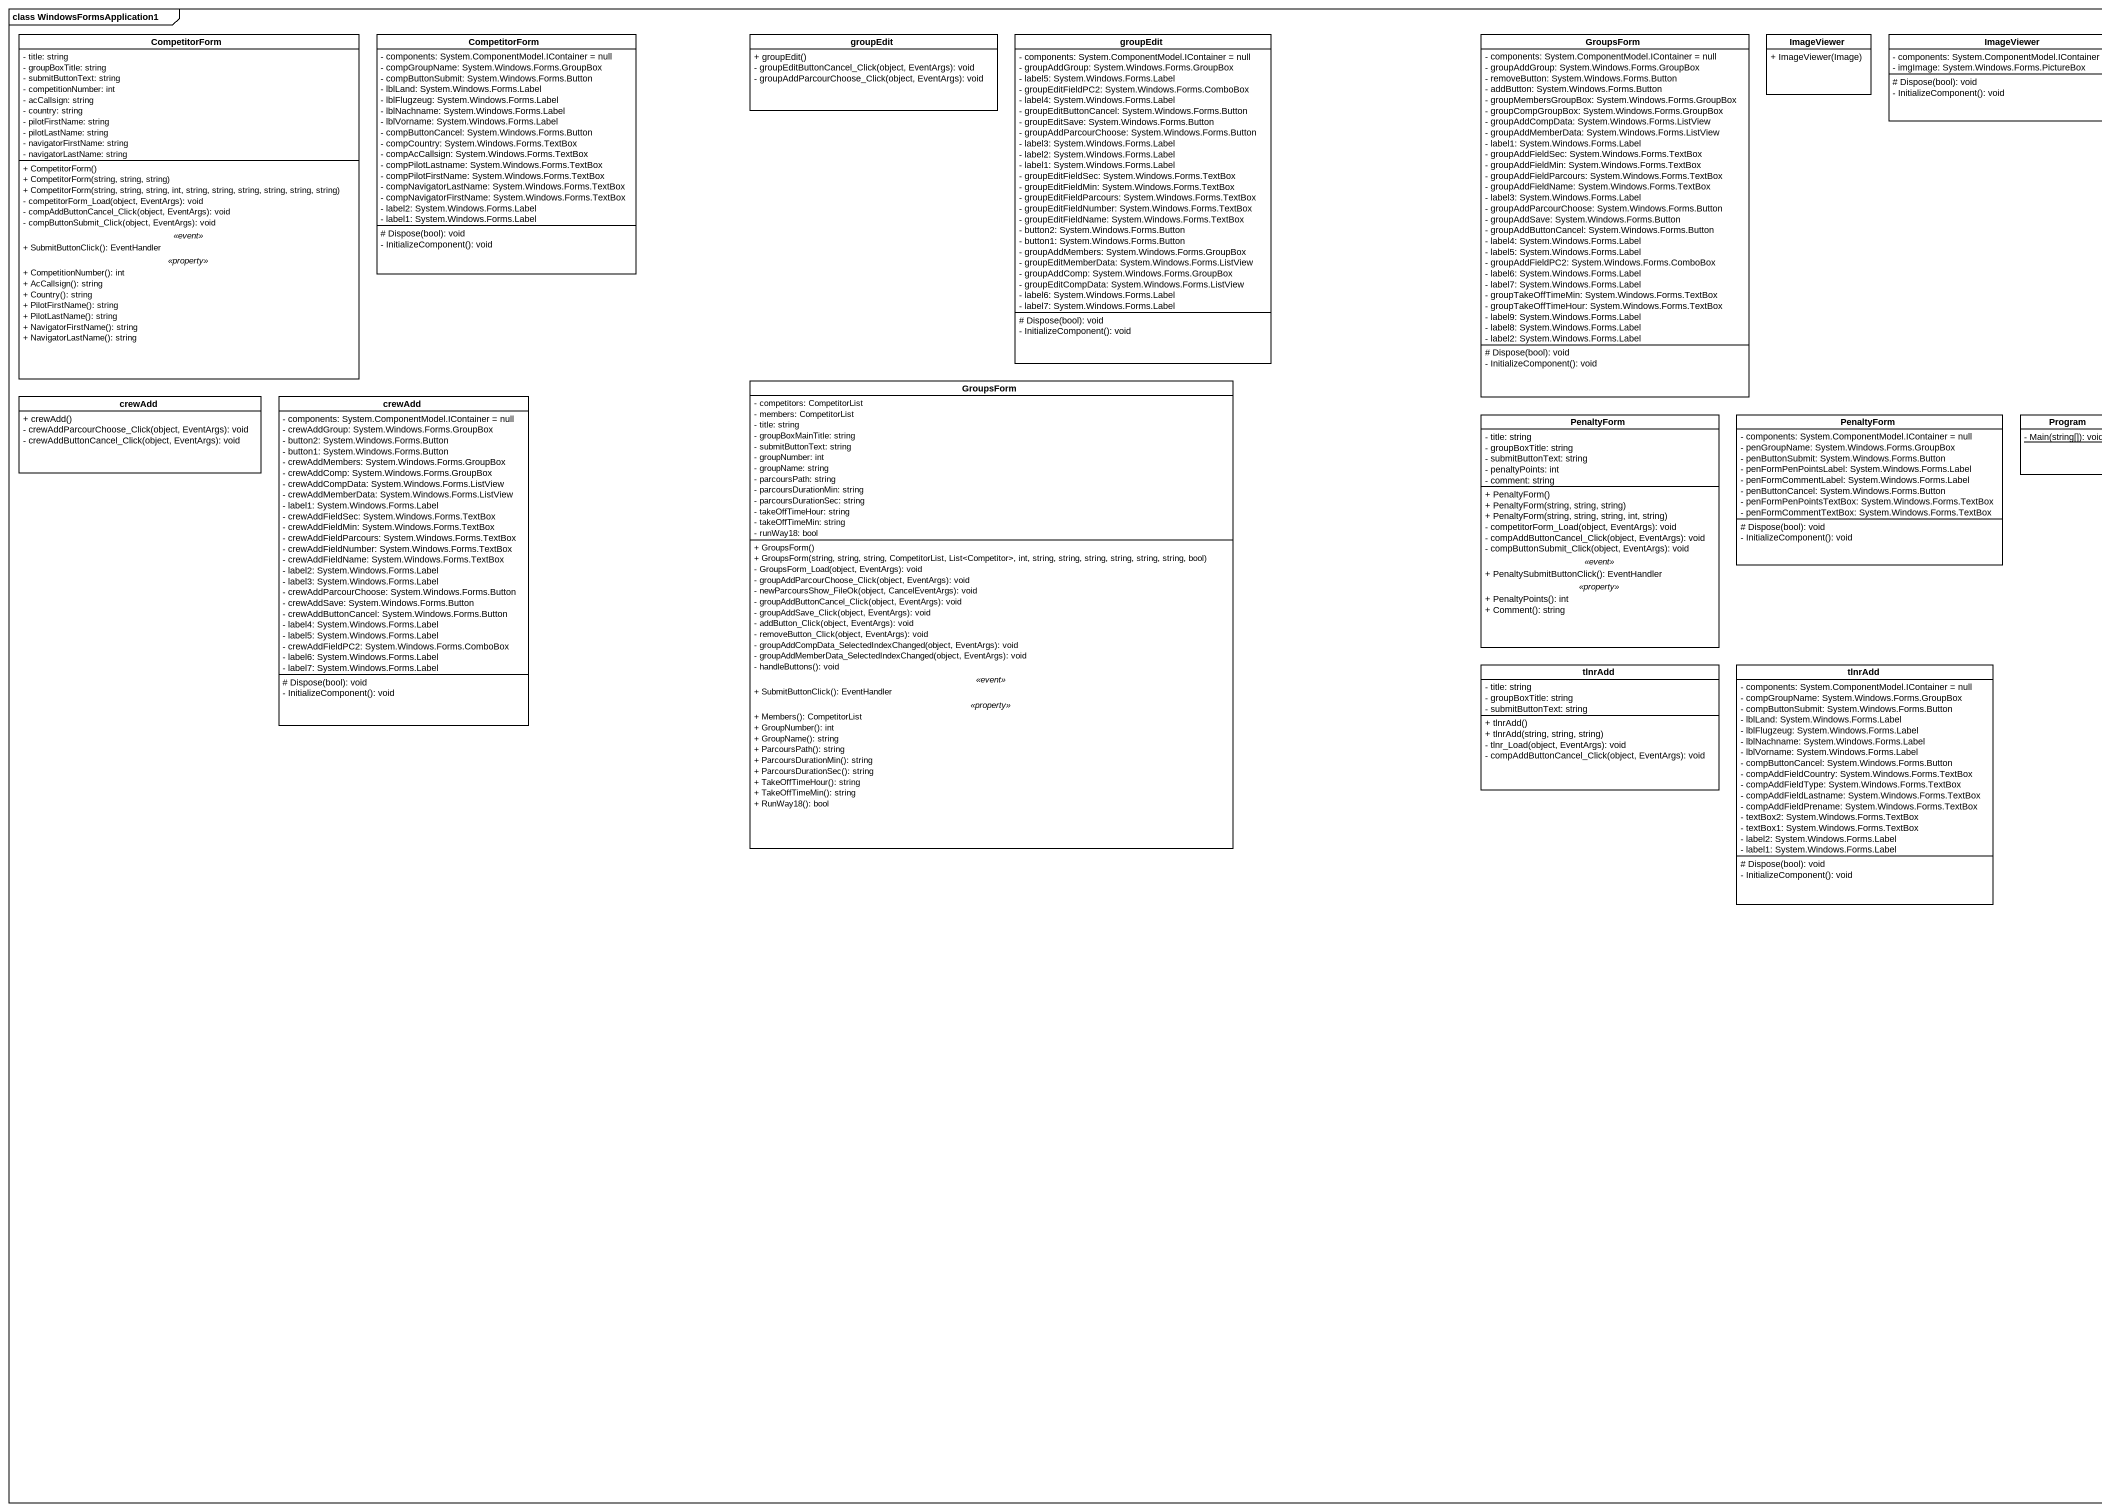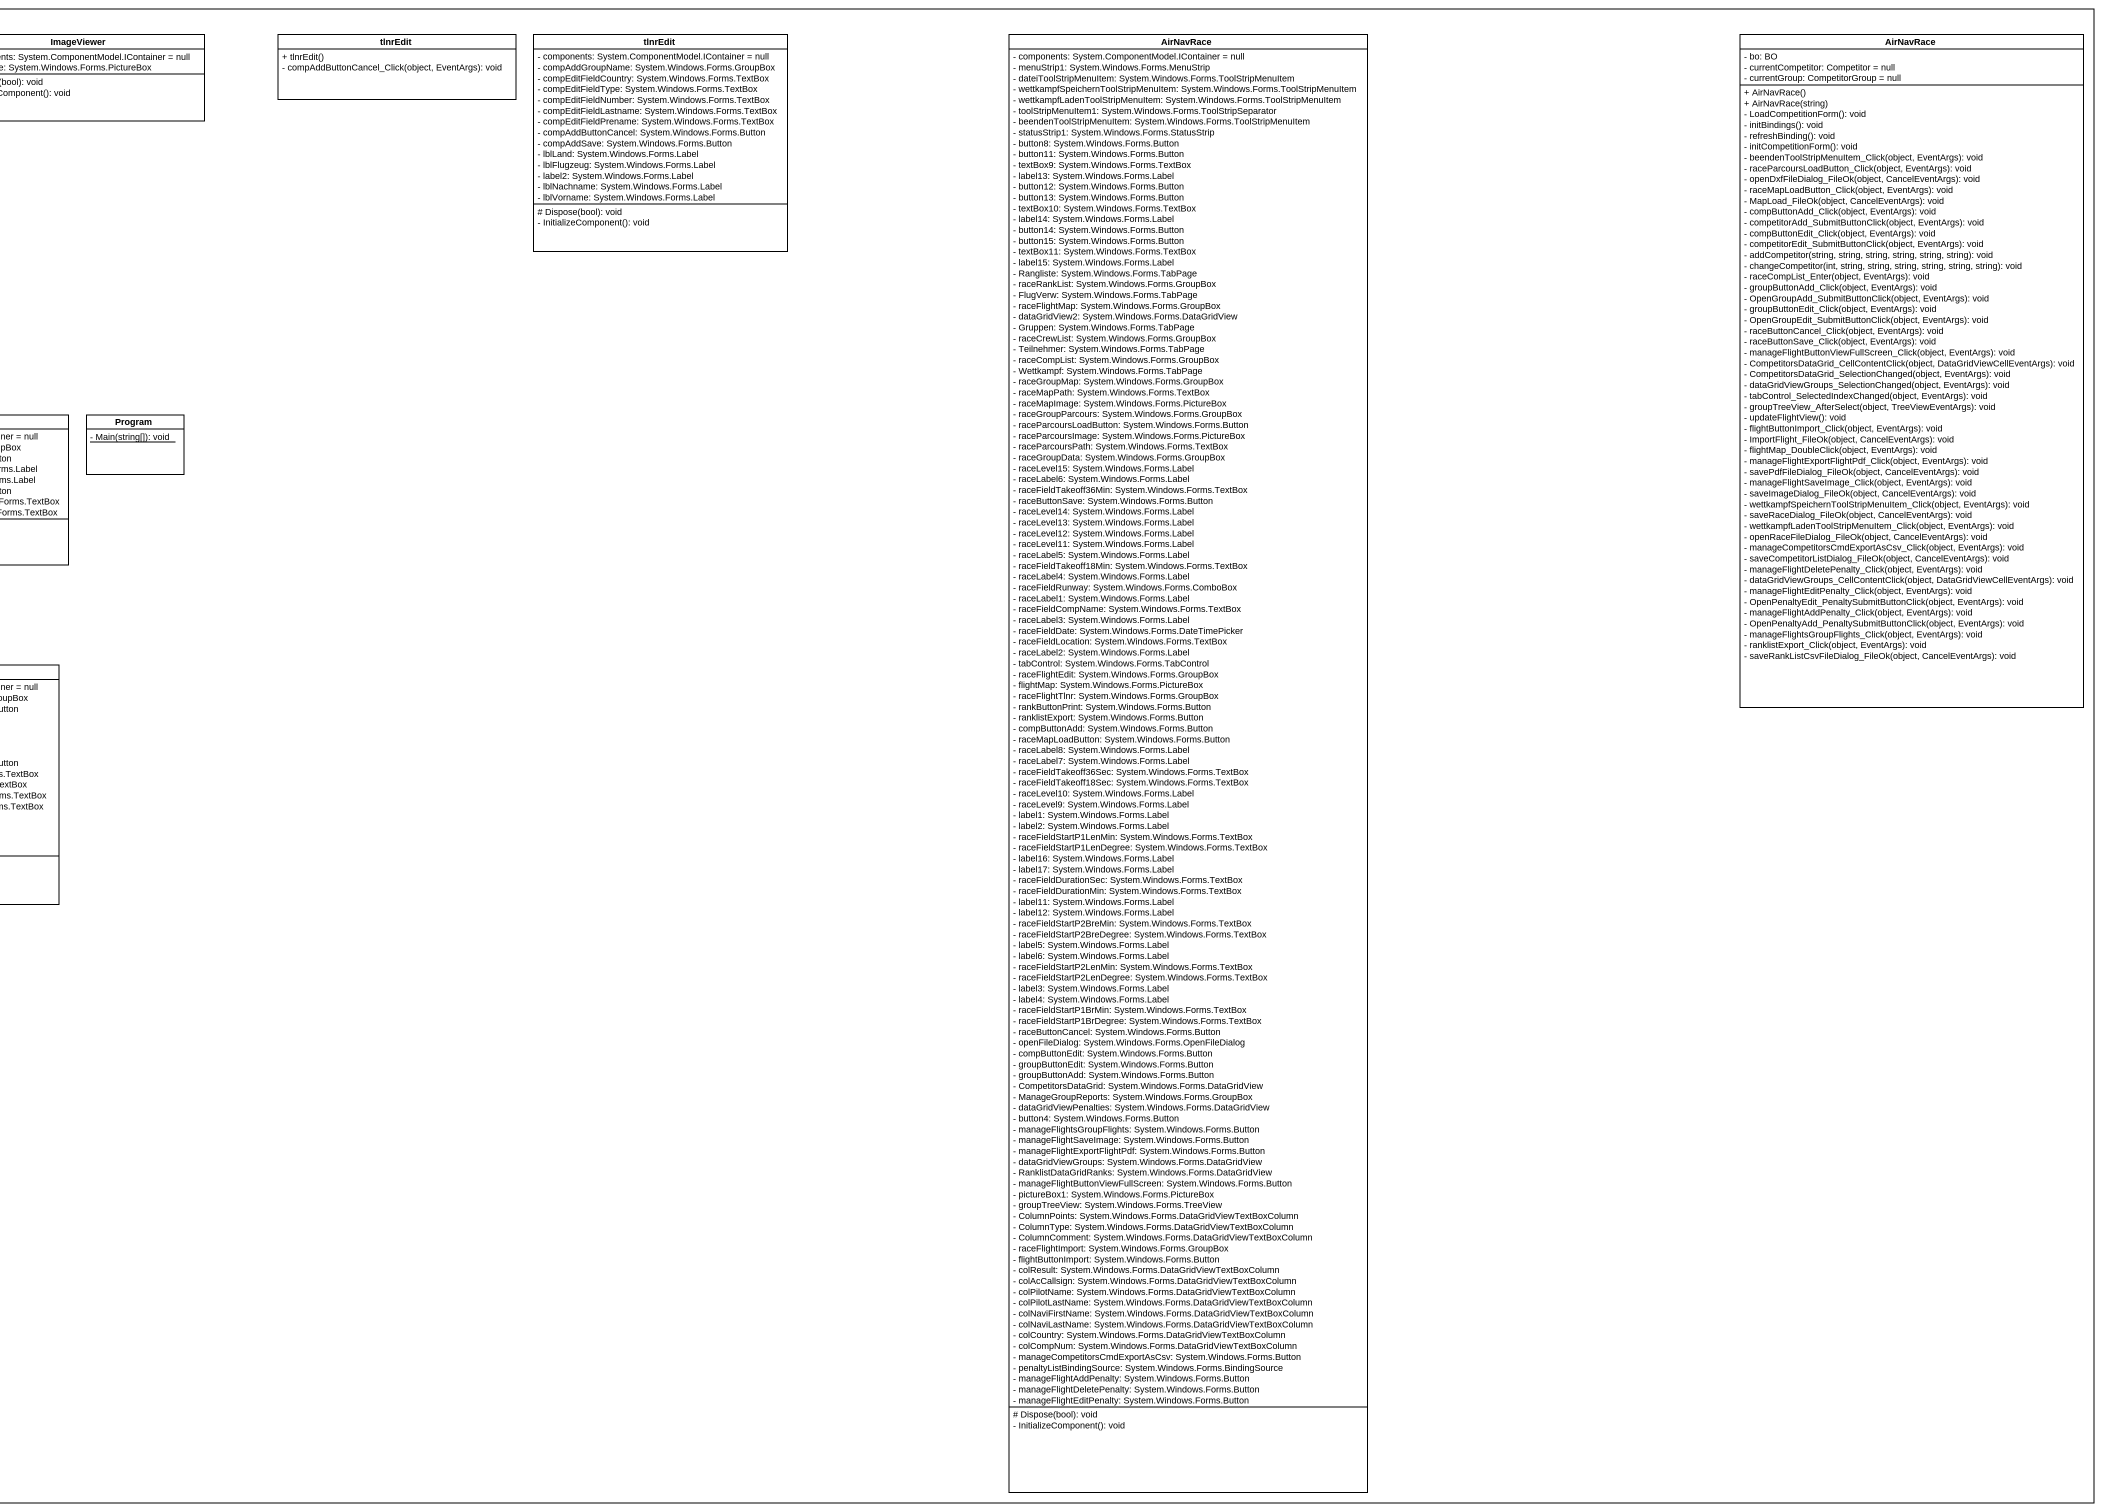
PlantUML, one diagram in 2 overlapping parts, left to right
@startuml
mainframe class WindowsFormsApplication1
hide circle
hide empty members
skinparam classAttributeIconSize 0
class CompetitorForm {
  - title: string
  - groupBoxTitle: string
  - submitButtonText: string
  - competitionNumber: int
  - acCallsign: string
  - country: string
  - pilotFirstName: string
  - pilotLastName: string
  - navigatorFirstName: string
  - navigatorLastName: string
  --
  + CompetitorForm()
  + CompetitorForm(string, string, string)
  + CompetitorForm(string, string, string, int, string, string, string, string, string, string)
  - competitorForm_Load(object, EventArgs): void
  - compAddButtonCancel_Click(object, EventArgs): void
  - compButtonSubmit_Click(object, EventArgs): void
  .. <<event>> ..
  + SubmitButtonClick(): EventHandler
  .. <<property>> ..
  + CompetitionNumber(): int
  + AcCallsign(): string
  + Country(): string
  + PilotFirstName(): string
  + PilotLastName(): string
  + NavigatorFirstName(): string
  + NavigatorLastName(): string
}
class "CompetitorForm" as CompetitorForm_2 {
  - components: System.ComponentModel.IContainer = null
  - compGroupName: System.Windows.Forms.GroupBox
  - compButtonSubmit: System.Windows.Forms.Button
  - lblLand: System.Windows.Forms.Label
  - lblFlugzeug: System.Windows.Forms.Label
  - lblNachname: System.Windows.Forms.Label
  - lblVorname: System.Windows.Forms.Label
  - compButtonCancel: System.Windows.Forms.Button
  - compCountry: System.Windows.Forms.TextBox
  - compAcCallsign: System.Windows.Forms.TextBox
  - compPilotLastname: System.Windows.Forms.TextBox
  - compPilotFirstName: System.Windows.Forms.TextBox
  - compNavigatorLastName: System.Windows.Forms.TextBox
  - compNavigatorFirstName: System.Windows.Forms.TextBox
  - label2: System.Windows.Forms.Label
  - label1: System.Windows.Forms.Label
  # Dispose(bool): void
  - InitializeComponent(): void
}
class groupEdit {
  + groupEdit()
  - groupEditButtonCancel_Click(object, EventArgs): void
  - groupAddParcourChoose_Click(object, EventArgs): void
}
class "groupEdit" as groupEdit_2 {
  - components: System.ComponentModel.IContainer = null
  - groupAddGroup: System.Windows.Forms.GroupBox
  - label5: System.Windows.Forms.Label
  - groupEditFieldPC2: System.Windows.Forms.ComboBox
  - label4: System.Windows.Forms.Label
  - groupEditButtonCancel: System.Windows.Forms.Button
  - groupEditSave: System.Windows.Forms.Button
  - groupAddParcourChoose: System.Windows.Forms.Button
  - label3: System.Windows.Forms.Label
  - label2: System.Windows.Forms.Label
  - label1: System.Windows.Forms.Label
  - groupEditFieldSec: System.Windows.Forms.TextBox
  - groupEditFieldMin: System.Windows.Forms.TextBox
  - groupEditFieldParcours: System.Windows.Forms.TextBox
  - groupEditFieldNumber: System.Windows.Forms.TextBox
  - groupEditFieldName: System.Windows.Forms.TextBox
  - button2: System.Windows.Forms.Button
  - button1: System.Windows.Forms.Button
  - groupAddMembers: System.Windows.Forms.GroupBox
  - groupEditMemberData: System.Windows.Forms.ListView
  - groupAddComp: System.Windows.Forms.GroupBox
  - groupEditCompData: System.Windows.Forms.ListView
  - label6: System.Windows.Forms.Label
  - label7: System.Windows.Forms.Label
  # Dispose(bool): void
  - InitializeComponent(): void
}
class GroupsForm {
  - components: System.ComponentModel.IContainer = null
  - groupAddGroup: System.Windows.Forms.GroupBox
  - removeButton: System.Windows.Forms.Button
  - addButton: System.Windows.Forms.Button
  - groupMembersGroupBox: System.Windows.Forms.GroupBox
  - groupCompGroupBox: System.Windows.Forms.GroupBox
  - groupAddCompData: System.Windows.Forms.ListView
  - groupAddMemberData: System.Windows.Forms.ListView
  - label1: System.Windows.Forms.Label
  - groupAddFieldSec: System.Windows.Forms.TextBox
  - groupAddFieldMin: System.Windows.Forms.TextBox
  - groupAddFieldParcours: System.Windows.Forms.TextBox
  - groupAddFieldName: System.Windows.Forms.TextBox
  - label3: System.Windows.Forms.Label
  - groupAddParcourChoose: System.Windows.Forms.Button
  - groupAddSave: System.Windows.Forms.Button
  - groupAddButtonCancel: System.Windows.Forms.Button
  - label4: System.Windows.Forms.Label
  - label5: System.Windows.Forms.Label
  - groupAddFieldPC2: System.Windows.Forms.ComboBox
  - label6: System.Windows.Forms.Label
  - label7: System.Windows.Forms.Label
  - groupTakeOffTimeMin: System.Windows.Forms.TextBox
  - groupTakeOffTimeHour: System.Windows.Forms.TextBox
  - label9: System.Windows.Forms.Label
  - label8: System.Windows.Forms.Label
  - label2: System.Windows.Forms.Label
  # Dispose(bool): void
  - InitializeComponent(): void
}
class ImageViewer {
  + ImageViewer(Image)
}
class "ImageViewer" as ImageViewer_2 {
  - components: System.ComponentModel.IContainer = null
  - imgImage: System.Windows.Forms.PictureBox
  # Dispose(bool): void
  - InitializeComponent(): void
}
class tlnrEdit {
  + tlnrEdit()
  - compAddButtonCancel_Click(object, EventArgs): void
}
class "tlnrEdit" as tlnrEdit_2 {
  - components: System.ComponentModel.IContainer = null
  - compAddGroupName: System.Windows.Forms.GroupBox
  - compEditFieldCountry: System.Windows.Forms.TextBox
  - compEditFieldType: System.Windows.Forms.TextBox
  - compEditFieldNumber: System.Windows.Forms.TextBox
  - compEditFieldLastname: System.Windows.Forms.TextBox
  - compEditFieldPrename: System.Windows.Forms.TextBox
  - compAddButtonCancel: System.Windows.Forms.Button
  - compAddSave: System.Windows.Forms.Button
  - lblLand: System.Windows.Forms.Label
  - lblFlugzeug: System.Windows.Forms.Label
  - label2: System.Windows.Forms.Label
  - lblNachname: System.Windows.Forms.Label
  - lblVorname: System.Windows.Forms.Label
  # Dispose(bool): void
  - InitializeComponent(): void
}
class AirNavRace {
  - components: System.ComponentModel.IContainer = null
  - menuStrip1: System.Windows.Forms.MenuStrip
  - dateiToolStripMenuItem: System.Windows.Forms.ToolStripMenuItem
  - wettkampfSpeichernToolStripMenuItem: System.Windows.Forms.ToolStripMenuItem
  - wettkampfLadenToolStripMenuItem: System.Windows.Forms.ToolStripMenuItem
  - toolStripMenuItem1: System.Windows.Forms.ToolStripSeparator
  - beendenToolStripMenuItem: System.Windows.Forms.ToolStripMenuItem
  - statusStrip1: System.Windows.Forms.StatusStrip
  - button8: System.Windows.Forms.Button
  - button11: System.Windows.Forms.Button
  - textBox9: System.Windows.Forms.TextBox
  - label13: System.Windows.Forms.Label
  - button12: System.Windows.Forms.Button
  - button13: System.Windows.Forms.Button
  - textBox10: System.Windows.Forms.TextBox
  - label14: System.Windows.Forms.Label
  - button14: System.Windows.Forms.Button
  - button15: System.Windows.Forms.Button
  - textBox11: System.Windows.Forms.TextBox
  - label15: System.Windows.Forms.Label
  - Rangliste: System.Windows.Forms.TabPage
  - raceRankList: System.Windows.Forms.GroupBox
  - FlugVerw: System.Windows.Forms.TabPage
  - raceFlightMap: System.Windows.Forms.GroupBox
  - dataGridView2: System.Windows.Forms.DataGridView
  - Gruppen: System.Windows.Forms.TabPage
  - raceCrewList: System.Windows.Forms.GroupBox
  - Teilnehmer: System.Windows.Forms.TabPage
  - raceCompList: System.Windows.Forms.GroupBox
  - Wettkampf: System.Windows.Forms.TabPage
  - raceGroupMap: System.Windows.Forms.GroupBox
  - raceMapPath: System.Windows.Forms.TextBox
  - raceMapImage: System.Windows.Forms.PictureBox
  - raceGroupParcours: System.Windows.Forms.GroupBox
  - raceParcoursLoadButton: System.Windows.Forms.Button
  - raceParcoursImage: System.Windows.Forms.PictureBox
  - raceParcoursPath: System.Windows.Forms.TextBox
  - raceGroupData: System.Windows.Forms.GroupBox
  - raceLevel15: System.Windows.Forms.Label
  - raceLabel6: System.Windows.Forms.Label
  - raceFieldTakeoff36Min: System.Windows.Forms.TextBox
  - raceButtonSave: System.Windows.Forms.Button
  - raceLevel14: System.Windows.Forms.Label
  - raceLevel13: System.Windows.Forms.Label
  - raceLevel12: System.Windows.Forms.Label
  - raceLevel11: System.Windows.Forms.Label
  - raceLabel5: System.Windows.Forms.Label
  - raceFieldTakeoff18Min: System.Windows.Forms.TextBox
  - raceLabel4: System.Windows.Forms.Label
  - raceFieldRunway: System.Windows.Forms.ComboBox
  - raceLabel1: System.Windows.Forms.Label
  - raceFieldCompName: System.Windows.Forms.TextBox
  - raceLabel3: System.Windows.Forms.Label
  - raceFieldDate: System.Windows.Forms.DateTimePicker
  - raceFieldLocation: System.Windows.Forms.TextBox
  - raceLabel2: System.Windows.Forms.Label
  - tabControl: System.Windows.Forms.TabControl
  - raceFlightEdit: System.Windows.Forms.GroupBox
  - flightMap: System.Windows.Forms.PictureBox
  - raceFlightTlnr: System.Windows.Forms.GroupBox
  - rankButtonPrint: System.Windows.Forms.Button
  - ranklistExport: System.Windows.Forms.Button
  - compButtonAdd: System.Windows.Forms.Button
  - raceMapLoadButton: System.Windows.Forms.Button
  - raceLabel8: System.Windows.Forms.Label
  - raceLabel7: System.Windows.Forms.Label
  - raceFieldTakeoff36Sec: System.Windows.Forms.TextBox
  - raceFieldTakeoff18Sec: System.Windows.Forms.TextBox
  - raceLevel10: System.Windows.Forms.Label
  - raceLevel9: System.Windows.Forms.Label
  - label1: System.Windows.Forms.Label
  - label2: System.Windows.Forms.Label
  - raceFieldStartP1LenMin: System.Windows.Forms.TextBox
  - raceFieldStartP1LenDegree: System.Windows.Forms.TextBox
  - label16: System.Windows.Forms.Label
  - label17: System.Windows.Forms.Label
  - raceFieldDurationSec: System.Windows.Forms.TextBox
  - raceFieldDurationMin: System.Windows.Forms.TextBox
  - label11: System.Windows.Forms.Label
  - label12: System.Windows.Forms.Label
  - raceFieldStartP2BreMin: System.Windows.Forms.TextBox
  - raceFieldStartP2BreDegree: System.Windows.Forms.TextBox
  - label5: System.Windows.Forms.Label
  - label6: System.Windows.Forms.Label
  - raceFieldStartP2LenMin: System.Windows.Forms.TextBox
  - raceFieldStartP2LenDegree: System.Windows.Forms.TextBox
  - label3: System.Windows.Forms.Label
  - label4: System.Windows.Forms.Label
  - raceFieldStartP1BrMin: System.Windows.Forms.TextBox
  - raceFieldStartP1BrDegree: System.Windows.Forms.TextBox
  - raceButtonCancel: System.Windows.Forms.Button
  - openFileDialog: System.Windows.Forms.OpenFileDialog
  - compButtonEdit: System.Windows.Forms.Button
  - groupButtonEdit: System.Windows.Forms.Button
  - groupButtonAdd: System.Windows.Forms.Button
  - CompetitorsDataGrid: System.Windows.Forms.DataGridView
  - ManageGroupReports: System.Windows.Forms.GroupBox
  - dataGridViewPenalties: System.Windows.Forms.DataGridView
  - button4: System.Windows.Forms.Button
  - manageFlightsGroupFlights: System.Windows.Forms.Button
  - manageFlightSaveImage: System.Windows.Forms.Button
  - manageFlightExportFlightPdf: System.Windows.Forms.Button
  - dataGridViewGroups: System.Windows.Forms.DataGridView
  - RanklistDataGridRanks: System.Windows.Forms.DataGridView
  - manageFlightButtonViewFullScreen: System.Windows.Forms.Button
  - pictureBox1: System.Windows.Forms.PictureBox
  - groupTreeView: System.Windows.Forms.TreeView
  - ColumnPoints: System.Windows.Forms.DataGridViewTextBoxColumn
  - ColumnType: System.Windows.Forms.DataGridViewTextBoxColumn
  - ColumnComment: System.Windows.Forms.DataGridViewTextBoxColumn
  - raceFlightImport: System.Windows.Forms.GroupBox
  - flightButtonImport: System.Windows.Forms.Button
  - colResult: System.Windows.Forms.DataGridViewTextBoxColumn
  - colAcCallsign: System.Windows.Forms.DataGridViewTextBoxColumn
  - colPilotName: System.Windows.Forms.DataGridViewTextBoxColumn
  - colPilotLastName: System.Windows.Forms.DataGridViewTextBoxColumn
  - colNaviFirstName: System.Windows.Forms.DataGridViewTextBoxColumn
  - colNaviLastName: System.Windows.Forms.DataGridViewTextBoxColumn
  - colCountry: System.Windows.Forms.DataGridViewTextBoxColumn
  - colCompNum: System.Windows.Forms.DataGridViewTextBoxColumn
  - manageCompetitorsCmdExportAsCsv: System.Windows.Forms.Button
  - penaltyListBindingSource: System.Windows.Forms.BindingSource
  - manageFlightAddPenalty: System.Windows.Forms.Button
  - manageFlightDeletePenalty: System.Windows.Forms.Button
  - manageFlightEditPenalty: System.Windows.Forms.Button
  # Dispose(bool): void
  - InitializeComponent(): void
}
class "AirNavRace" as AirNavRace_2 {
  - bo: BO
  - currentCompetitor: Competitor = null
  - currentGroup: CompetitorGroup = null
  + AirNavRace()
  + AirNavRace(string)
  - LoadCompetitionForm(): void
  - initBindings(): void
  - refreshBinding(): void
  - initCompetitionForm(): void
  - beendenToolStripMenuItem_Click(object, EventArgs): void
  - raceParcoursLoadButton_Click(object, EventArgs): void
  - openDxfFileDialog_FileOk(object, CancelEventArgs): void
  - raceMapLoadButton_Click(object, EventArgs): void
  - MapLoad_FileOk(object, CancelEventArgs): void
  - compButtonAdd_Click(object, EventArgs): void
  - competitorAdd_SubmitButtonClick(object, EventArgs): void
  - compButtonEdit_Click(object, EventArgs): void
  - competitorEdit_SubmitButtonClick(object, EventArgs): void
  - addCompetitor(string, string, string, string, string, string): void
  - changeCompetitor(int, string, string, string, string, string, string): void
  - raceCompList_Enter(object, EventArgs): void
  - groupButtonAdd_Click(object, EventArgs): void
  - OpenGroupAdd_SubmitButtonClick(object, EventArgs): void
  - groupButtonEdit_Click(object, EventArgs): void
  - OpenGroupEdit_SubmitButtonClick(object, EventArgs): void
  - raceButtonCancel_Click(object, EventArgs): void
  - raceButtonSave_Click(object, EventArgs): void
  - manageFlightButtonViewFullScreen_Click(object, EventArgs): void
  - CompetitorsDataGrid_CellContentClick(object, DataGridViewCellEventArgs): void
  - CompetitorsDataGrid_SelectionChanged(object, EventArgs): void
  - dataGridViewGroups_SelectionChanged(object, EventArgs): void
  - tabControl_SelectedIndexChanged(object, EventArgs): void
  - groupTreeView_AfterSelect(object, TreeViewEventArgs): void
  - updateFlightView(): void
  - flightButtonImport_Click(object, EventArgs): void
  - ImportFlight_FileOk(object, CancelEventArgs): void
  - flightMap_DoubleClick(object, EventArgs): void
  - manageFlightExportFlightPdf_Click(object, EventArgs): void
  - savePdfFileDialog_FileOk(object, CancelEventArgs): void
  - manageFlightSaveImage_Click(object, EventArgs): void
  - saveImageDialog_FileOk(object, CancelEventArgs): void
  - wettkampfSpeichernToolStripMenuItem_Click(object, EventArgs): void
  - saveRaceDialog_FileOk(object, CancelEventArgs): void
  - wettkampfLadenToolStripMenuItem_Click(object, EventArgs): void
  - openRaceFileDialog_FileOk(object, CancelEventArgs): void
  - manageCompetitorsCmdExportAsCsv_Click(object, EventArgs): void
  - saveCompetitorListDialog_FileOk(object, CancelEventArgs): void
  - manageFlightDeletePenalty_Click(object, EventArgs): void
  - dataGridViewGroups_CellContentClick(object, DataGridViewCellEventArgs): void
  - manageFlightEditPenalty_Click(object, EventArgs): void
  - OpenPenaltyEdit_PenaltySubmitButtonClick(object, EventArgs): void
  - manageFlightAddPenalty_Click(object, EventArgs): void
  - OpenPenaltyAdd_PenaltySubmitButtonClick(object, EventArgs): void
  - manageFlightsGroupFlights_Click(object, EventArgs): void
  - ranklistExport_Click(object, EventArgs): void
  - saveRankListCsvFileDialog_FileOk(object, CancelEventArgs): void
}
class "GroupsForm" as GroupsForm_2 {
  - competitors: CompetitorList
  - members: CompetitorList
  - title: string
  - groupBoxMainTitle: string
  - submitButtonText: string
  - groupNumber: int
  - groupName: string
  - parcoursPath: string
  - parcoursDurationMin: string
  - parcoursDurationSec: string
  - takeOffTimeHour: string
  - takeOffTimeMin: string
  - runWay18: bool
  --
  + GroupsForm()
  + GroupsForm(string, string, string, CompetitorList, List<Competitor>, int, string, string, string, string, string, string, bool)
  - GroupsForm_Load(object, EventArgs): void
  - groupAddParcourChoose_Click(object, EventArgs): void
  - newParcoursShow_FileOk(object, CancelEventArgs): void
  - groupAddButtonCancel_Click(object, EventArgs): void
  - groupAddSave_Click(object, EventArgs): void
  - addButton_Click(object, EventArgs): void
  - removeButton_Click(object, EventArgs): void
  - groupAddCompData_SelectedIndexChanged(object, EventArgs): void
  - groupAddMemberData_SelectedIndexChanged(object, EventArgs): void
  - handleButtons(): void
  .. <<event>> ..
  + SubmitButtonClick(): EventHandler
  .. <<property>> ..
  + Members(): CompetitorList
  + GroupNumber(): int
  + GroupName(): string
  + ParcoursPath(): string
  + ParcoursDurationMin(): string
  + ParcoursDurationSec(): string
  + TakeOffTimeHour(): string
  + TakeOffTimeMin(): string
  + RunWay18(): bool
}
class crewAdd {
  + crewAdd()
  - crewAddParcourChoose_Click(object, EventArgs): void
  - crewAddButtonCancel_Click(object, EventArgs): void
}
class "crewAdd" as crewAdd_2 {
  - components: System.ComponentModel.IContainer = null
  - crewAddGroup: System.Windows.Forms.GroupBox
  - button2: System.Windows.Forms.Button
  - button1: System.Windows.Forms.Button
  - crewAddMembers: System.Windows.Forms.GroupBox
  - crewAddComp: System.Windows.Forms.GroupBox
  - crewAddCompData: System.Windows.Forms.ListView
  - crewAddMemberData: System.Windows.Forms.ListView
  - label1: System.Windows.Forms.Label
  - crewAddFieldSec: System.Windows.Forms.TextBox
  - crewAddFieldMin: System.Windows.Forms.TextBox
  - crewAddFieldParcours: System.Windows.Forms.TextBox
  - crewAddFieldNumber: System.Windows.Forms.TextBox
  - crewAddFieldName: System.Windows.Forms.TextBox
  - label2: System.Windows.Forms.Label
  - label3: System.Windows.Forms.Label
  - crewAddParcourChoose: System.Windows.Forms.Button
  - crewAddSave: System.Windows.Forms.Button
  - crewAddButtonCancel: System.Windows.Forms.Button
  - label4: System.Windows.Forms.Label
  - label5: System.Windows.Forms.Label
  - crewAddFieldPC2: System.Windows.Forms.ComboBox
  - label6: System.Windows.Forms.Label
  - label7: System.Windows.Forms.Label
  # Dispose(bool): void
  - InitializeComponent(): void
}
class PenaltyForm {
  - title: string
  - groupBoxTitle: string
  - submitButtonText: string
  - penaltyPoints: int
  - comment: string
  --
  + PenaltyForm()
  + PenaltyForm(string, string, string)
  + PenaltyForm(string, string, string, int, string)
  - competitorForm_Load(object, EventArgs): void
  - compAddButtonCancel_Click(object, EventArgs): void
  - compButtonSubmit_Click(object, EventArgs): void
  .. <<event>> ..
  + PenaltySubmitButtonClick(): EventHandler
  .. <<property>> ..
  + PenaltyPoints(): int
  + Comment(): string
}
class "PenaltyForm" as PenaltyForm_2 {
  - components: System.ComponentModel.IContainer = null
  - penGroupName: System.Windows.Forms.GroupBox
  - penButtonSubmit: System.Windows.Forms.Button
  - penFormPenPointsLabel: System.Windows.Forms.Label
  - penFormCommentLabel: System.Windows.Forms.Label
  - penButtonCancel: System.Windows.Forms.Button
  - penFormPenPointsTextBox: System.Windows.Forms.TextBox
  - penFormCommentTextBox: System.Windows.Forms.TextBox
  # Dispose(bool): void
  - InitializeComponent(): void
}
class Program {
  {static} - Main(string[]): void
}
class tlnrAdd {
  - title: string
  - groupBoxTitle: string
  - submitButtonText: string
  + tlnrAdd()
  + tlnrAdd(string, string, string)
  - tlnr_Load(object, EventArgs): void
  - compAddButtonCancel_Click(object, EventArgs): void
}
class "tlnrAdd" as tlnrAdd_2 {
  - components: System.ComponentModel.IContainer = null
  - compGroupName: System.Windows.Forms.GroupBox
  - compButtonSubmit: System.Windows.Forms.Button
  - lblLand: System.Windows.Forms.Label
  - lblFlugzeug: System.Windows.Forms.Label
  - lblNachname: System.Windows.Forms.Label
  - lblVorname: System.Windows.Forms.Label
  - compButtonCancel: System.Windows.Forms.Button
  - compAddFieldCountry: System.Windows.Forms.TextBox
  - compAddFieldType: System.Windows.Forms.TextBox
  - compAddFieldLastname: System.Windows.Forms.TextBox
  - compAddFieldPrename: System.Windows.Forms.TextBox
  - textBox2: System.Windows.Forms.TextBox
  - textBox1: System.Windows.Forms.TextBox
  - label2: System.Windows.Forms.Label
  - label1: System.Windows.Forms.Label
  # Dispose(bool): void
  - InitializeComponent(): void
}
@enduml
